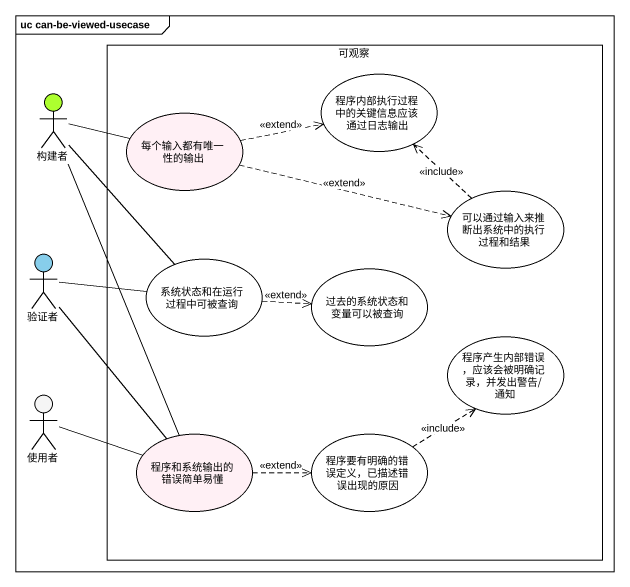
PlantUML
@startuml
mainframe uc can-be-viewed-usecase
rectangle 可观察 {
  usecase 程序内部执行过程中的关键信息应该通过日志输出
  usecase 每个输入都有唯一性的输出 #FFF0F5
  usecase 可以通过输入来推断出系统中的执行过程和结果
  usecase 系统状态和在运行过程中可被查询
  usecase 过去的系统状态和变量可以被查询
  usecase "程序产生内部错误，应该会被明确记录，并发出警告/通知" as 程序产生内部错误_应该会被明确记录_并发出警告_通知
  usecase 程序和系统输出的错误简单易懂 #FFF0F5
  usecase "程序要有明确的错误定义，已描述错误出现的原因" as 程序要有明确的错误定义_已描述错误出现的原因
}
actor 构建者 #ADFF2F
actor 验证者 #87CEEB
actor 使用者 #F5F5F5
构建者 -right- 每个输入都有唯一性的输出
构建者 -- 系统状态和在运行过程中可被查询
构建者 -- 程序和系统输出的错误简单易懂
每个输入都有唯一性的输出 .right.> 程序内部执行过程中的关键信息应该通过日志输出 : <<extend>>
每个输入都有唯一性的输出 .right.> 可以通过输入来推断出系统中的执行过程和结果 : <<extend>>
可以通过输入来推断出系统中的执行过程和结果 .up.> 程序内部执行过程中的关键信息应该通过日志输出 : <<include>>
验证者 -right- 系统状态和在运行过程中可被查询
验证者 -- 程序和系统输出的错误简单易懂
系统状态和在运行过程中可被查询 .right.> 过去的系统状态和变量可以被查询 : <<extend>>
使用者 -right- 程序和系统输出的错误简单易懂
程序和系统输出的错误简单易懂 .right.> 程序要有明确的错误定义_已描述错误出现的原因 : <<extend>>
程序要有明确的错误定义_已描述错误出现的原因 .up.> 程序产生内部错误_应该会被明确记录_并发出警告_通知 : <<include>>
@enduml
